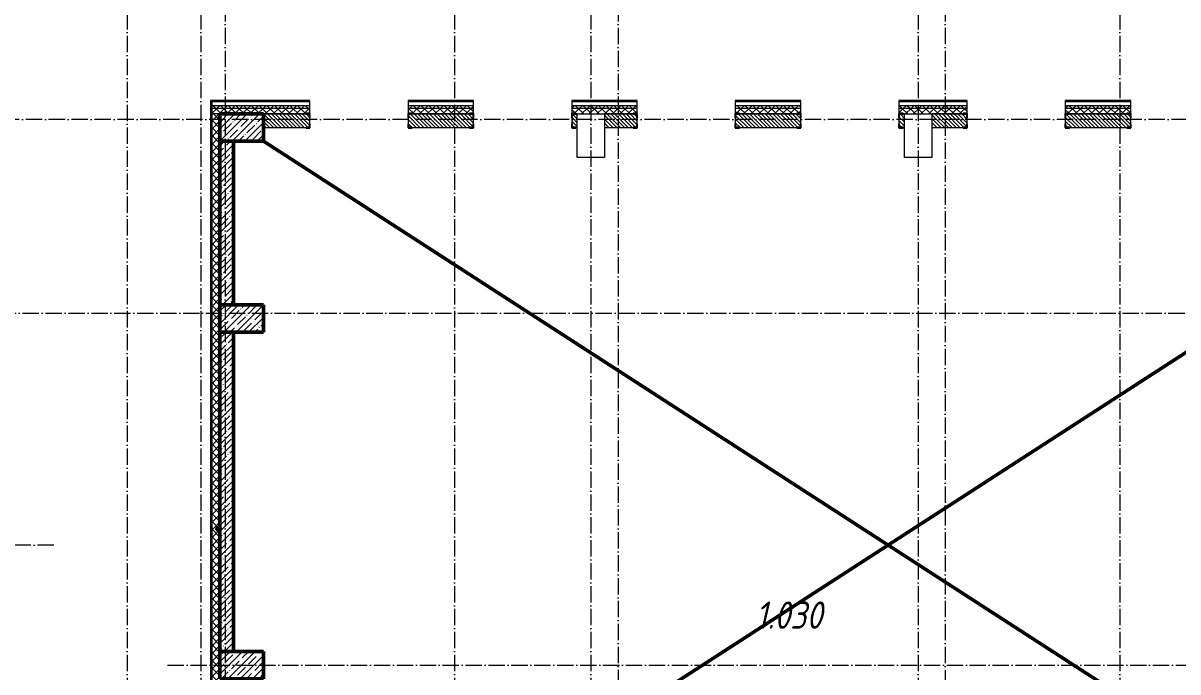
# Model space of a CAD drawing. Header units: millimetres. Extents: x -356862 to 418287, y 0 to 839748.
# Drawn here: x 189022 to 210193, y 534472 to 546362 of the extents above; entities that cross this region are included whole.
import ezdxf

# ---------------------------------------------------------------- set-up
doc = ezdxf.new("R2010")
doc.units = ezdxf.units.MM
doc.linetypes.add('50_200_ШТРИХ_1Т_ш5_п1_п1_', pattern=[700, 500, -100, 0, -100])
for name, color, linetype, lineweight in [('A-DETL-____-OTLN-1', 7, 'Continuous', 50), ('A-GENM-____-MCUT', 7, 'Continuous', 25), ('A-GENM-____-OTLN-1', 7, 'Continuous', 25), ('A-WALL-____-MCUT', 7, 'Continuous', 13), ('A-WALL-____-MCUT-1', 7, 'Continuous', 9), ('A-WALL-____-MCUT-2', 7, 'Continuous', 50), ('A-WALL-____-PATT-1', 7, 'Continuous', 9), ('A-WALL-FNSH-MCUT-1', 7, 'Continuous', 9), ('G-____-____-TEXT', 7, 'Continuous', 9), ('S-COLS-____-MCUT', 7, 'Continuous', 50), ('S-COLS-____-OTLN', 7, 'Continuous', 9), ('S-GRID-____-OTLN-1', 7, '50_200_ШТРИХ_1Т_ш5_п1_п1_', 9), ('Марки помещений', 7, 'Continuous', 9)]:
    doc.layers.add(name, color=color, linetype=linetype, lineweight=lineweight)
doc.styles.add('ISOCPEUR_I_2', font='isocpeui.ttf', dxfattribs={"width": 0.85, "height": 2.3})
pattern_1 = [(135, (142429.057, 459015.94), (-35.35534, -35.35534), [])]
pattern_2 = [(45, (142429.06, 459015.94), (-70.71068, 70.71068), []), (135, (142429.06, 459015.94), (-70.71068, -70.71068), [])]
pattern_3 = [(45, (142429.06, 459015.94), (-114.04925, 114.04925), []), (45, (142543.1, 459015.94), (-114.04925, 114.04925), [201.612, -40.322, 3.353, -36.97])]
pattern_4 = [(45, (142429.06, 459015.94), (-85.53659, 85.53659), []), (45, (142486.08, 459015.94), (-85.53659, 85.53659), [])]

# ---------------------------------------------------------------- blocks, each defined once
blk = doc.blocks.new('BSC_Колонна _Прямоугольная - 500х800-V12-АР1_План отверстий 3 этажа в осях 1-64_Ю-ЯЯ')
at = {"layer": 'S-COLS-____-OTLN'}
h = blk.add_hatch(dxfattribs=at)
h.set_pattern_fill('FP_18', color=256, style=0, pattern_type=2)
h.set_pattern_definition([(315, (-85431.04, 50600), (114.04925, 114.04925), []), (315, (-85431.04, 50485.95), (114.04925, 114.04925), [201.613, -40.323, 3.353, -36.97])])
h.paths.add_polyline_path([(-250, 400), (-250, -400), (250, -400), (250, 400)], flags=0)
at = {"layer": 'S-COLS-____-MCUT'}
for p, q in [((250, 400), (-250, 400)), ((-250, 400), (-250, -400)), ((250, -400), (250, 400)), ((-250, -400), (250, -400))]:
    blk.add_line(p, q, dxfattribs=at)
blk = doc.blocks.new('BSC_Колонна _Прямоугольная - 500х800-V75-АР1_План отверстий 3 этажа в осях 1-64_Ю-ЯЯ')
at = {"layer": 'S-COLS-____-OTLN'}
h = blk.add_hatch(dxfattribs=at)
h.set_pattern_fill('FP_84', color=256, style=0, pattern_type=2)
h.set_pattern_definition([(315, (-81931.04, 50600), (114.04925, 114.04925), []), (315, (-81931.04, 50485.95), (114.04925, 114.04925), [201.613, -40.323, 3.353, -36.97])])
h.paths.add_polyline_path([(-250, -400), (250, -400), (250, 400), (-250, 400)], flags=0)
at = {"layer": 'S-COLS-____-MCUT'}
for p, q in [((250, 400), (-250, 400)), ((-250, 400), (-250, -400)), ((250, -400), (250, 400)), ((-250, -400), (250, -400))]:
    blk.add_line(p, q, dxfattribs=at)
blk = doc.blocks.new('BSC_Колонна _Прямоугольная - 500х800-V76-АР1_План отверстий 3 этажа в осях 1-64_Ю-ЯЯ')
at = {"layer": 'S-COLS-____-OTLN'}
h = blk.add_hatch(dxfattribs=at)
h.set_pattern_fill('FP_85', color=256, style=0, pattern_type=2)
h.set_pattern_definition([(315, (-75581.04, 50600), (114.04925, 114.04925), []), (315, (-75581.04, 50485.95), (114.04925, 114.04925), [201.613, -40.323, 3.353, -36.97])])
h.paths.add_polyline_path([(-250, -400), (250, -400), (250, 400), (-250, 400)], flags=0)
at = {"layer": 'S-COLS-____-MCUT'}
for p, q in [((250, 400), (-250, 400)), ((-250, 400), (-250, -400)), ((250, -400), (250, 400)), ((-250, -400), (250, -400))]:
    blk.add_line(p, q, dxfattribs=at)
blk = doc.blocks.new('BSC_Колонна _Прямоугольная - 500х800-25984400-АР1_План отверстий 3 этажа в осях 1-64_Ю-ЯЯ')
at = {"layer": 'S-COLS-____-OTLN'}
for p, q in [((-250, 400), (250, 400)), ((-250, -150), (-250, 400)), ((250, 400), (250, -150))]:
    blk.add_line(p, q, dxfattribs=at)
blk = doc.blocks.new('Фахверк_СКБ_Уголок - 250_2160-27509414-АР1_План отверстий 3 этажа в осях 1-64_Ю-ЯЯ')
at = {"layer": 'A-GENM-____-MCUT'}
for p, q in [((200, 181), (125, 181)), ((125, 181), (125, 106)), ((125, 106), (131, 106)), ((131, 106), (131, 175)), ((131, 175), (200, 175)), ((200, 175), (200, 181)), ((131, -6), (125, -6)), ((125, -6), (125, -81)), ((125, -81), (200, -81)), ((131, -75), (131, -6)), ((200, -75), (131, -75)), ((200, -81), (200, -75))]:
    blk.add_line(p, q, dxfattribs=at)
blk = doc.blocks.new('Фахверк_СКБ_Уголок - 250_2160_1-27509452-АР1_План отверстий 3 этажа в осях 1-64_Ю-ЯЯ')
at = {"layer": 'A-GENM-____-MCUT'}
for p, q in [((200, 181), (125, 181)), ((125, 181), (125, 106)), ((125, 106), (131, 106)), ((131, 106), (131, 175)), ((131, 175), (200, 175)), ((200, 175), (200, 181)), ((131, -6), (125, -6)), ((125, -6), (125, -81)), ((125, -81), (200, -81)), ((131, -75), (131, -6)), ((200, -75), (131, -75)), ((200, -81), (200, -75))]:
    blk.add_line(p, q, dxfattribs=at)

msp = doc.modelspace()

# ---------------------------------------------------------------- hatches: boundary and pattern name
at = {"layer": 'A-WALL-____-PATT-1'}
h = msp.add_hatch(dxfattribs=at)
h.set_pattern_fill('FP_6', color=256, style=0, pattern_type=2)
h.set_pattern_definition(pattern_4)
h.paths.add_polyline_path([(192594.0567, 544926.983), (192594.0567, 544946.983), (192460.0567, 544946.983), (192460.0567, 544926.983)], flags=0)
h = msp.add_hatch(dxfattribs=at)
h.set_pattern_fill('FP_4', color=256, style=0, pattern_type=2)
h.set_pattern_definition(pattern_2)
h.paths.add_polyline_path([(243909.0567, 544796.983), (243909.0567, 544846.983), (236929.0567, 544846.983), (236929.0567, 544796.983), (241393.0309, 544796.983)], flags=0)
h.paths.add_polyline_path([(235929.0567, 544796.983), (235929.0567, 544846.983), (234179.0567, 544846.983), (234179.0567, 544796.983), (234323.1737, 544796.983)], flags=0)
h.paths.add_polyline_path([(228254.0567, 544796.983), (229379.0567, 544796.983), (229379.0567, 544846.983), (228254.0567, 544846.983)], flags=0)
h.paths.add_polyline_path([(226454.0567, 544796.983), (226454.0567, 544846.983), (225329.0567, 544846.983), (225329.0567, 544796.983), (226369.5844, 544796.983)], flags=0)
h.paths.add_polyline_path([(222834.6559, 544796.983), (223529.0567, 544796.983), (223529.0567, 544846.983), (222479.0567, 544846.983), (222479.0567, 544796.983)], flags=0)
h.paths.add_polyline_path([(219479.0567, 544796.983), (220679.0567, 544796.983), (220679.0567, 544846.983), (219479.0567, 544846.983)], flags=0)
h.paths.add_polyline_path([(217679.0567, 544796.983), (217679.0567, 544846.983), (214129.0567, 544846.983), (214129.0567, 544796.983), (216648.5309, 544796.983)], flags=0)
h.paths.add_polyline_path([(212329.0567, 544796.983), (212329.0567, 544846.983), (211129.0567, 544846.983), (211129.0567, 544796.983)], flags=0)
h.paths.add_polyline_path([(206329.0567, 544796.983), (206329.0567, 544846.983), (205079.0567, 544846.983), (205079.0567, 544796.983), (206043.7451, 544796.983)], flags=0)
h.paths.add_polyline_path([(208129.0567, 544796.983), (209329.0567, 544796.983), (209329.0567, 544846.983), (208129.0567, 544846.983)], flags=0)
h.paths.add_polyline_path([(200279.0567, 544796.983), (200279.0567, 544846.983), (199079.0567, 544846.983), (199079.0567, 544796.983)], flags=0)
h.paths.add_polyline_path([(203279.0567, 544796.983), (203279.0567, 544846.983), (202079.0567, 544846.983), (202079.0567, 544796.983), (202508.8166, 544796.983)], flags=0)
h.paths.add_polyline_path([(197279.0567, 544796.983), (197279.0567, 544846.983), (196079.0567, 544846.983), (196079.0567, 544796.983)], flags=0)
h.paths.add_polyline_path([(194279.0567, 544796.983), (194279.0567, 544846.983), (192479.0567, 544846.983), (192479.0567, 544796.983)], flags=0)
h = msp.add_hatch(dxfattribs=at)
h.set_pattern_fill('FP_4', color=256, style=0, pattern_type=2)
h.set_pattern_definition(pattern_2)
h.paths.add_polyline_path([(243829.0567, 544696.983), (243909.0567, 544696.983), (243909.0567, 544796.983), (236929.0567, 544796.983), (236929.0567, 544696.983), (243779.0567, 544696.983)], flags=0)
h.paths.add_polyline_path([(235929.0567, 544696.983), (235929.0567, 544796.983), (234179.0567, 544796.983), (234179.0567, 544702.983), (234254.0567, 544702.983), (234254.0567, 544696.983), (235429.0567, 544696.983)], flags=0)
h.paths.add_polyline_path([(226379.0567, 544696.983), (226379.0567, 544702.983), (226454.0567, 544702.983), (226454.0567, 544796.983), (225329.0567, 544796.983), (225329.0567, 544696.983), (226369.5844, 544696.983)], flags=0)
h.paths.add_polyline_path([(229020.7809, 544696.983), (229304.0567, 544696.983), (229304.0567, 544702.983), (229379.0567, 544702.983), (229379.0567, 544796.983), (228254.0567, 544796.983), (228254.0567, 544702.983), (228329.0567, 544702.983), (228329.0567, 544696.983)], flags=0)
h.paths.add_polyline_path([(223454.0567, 544696.983), (223454.0567, 544702.983), (223529.0567, 544702.983), (223529.0567, 544796.983), (222479.0567, 544796.983), (222479.0567, 544702.983), (222554.0567, 544702.983), (222554.0567, 544696.983), (222834.6559, 544696.983)], flags=0)
h.paths.add_polyline_path([(220604.0567, 544696.983), (220604.0567, 544702.983), (220679.0567, 544702.983), (220679.0567, 544796.983), (219479.0567, 544796.983), (219479.0567, 544702.983), (219554.0567, 544702.983), (219554.0567, 544696.983), (220429.0567, 544696.983)], flags=0)
h.paths.add_polyline_path([(217679.0567, 544696.983), (217679.0567, 544796.983), (214129.0567, 544796.983), (214129.0567, 544702.983), (214204.0567, 544702.983), (214204.0567, 544696.983), (217179.0567, 544696.983)], flags=0)
h.paths.add_polyline_path([(211629.0567, 544696.983), (212254.0567, 544696.983), (212254.0567, 544702.983), (212329.0567, 544702.983), (212329.0567, 544796.983), (211129.0567, 544796.983), (211129.0567, 544696.983)], flags=0)
h.paths.add_polyline_path([(205679.0567, 544696.983), (206254.0567, 544696.983), (206254.0567, 544702.983), (206329.0567, 544702.983), (206329.0567, 544796.983), (205079.0567, 544796.983), (205079.0567, 544702.983), (205154.0567, 544702.983), (205154.0567, 544696.983), (205179.0567, 544696.983)], flags=0)
h.paths.add_polyline_path([(208204.0567, 544696.983), (209254.0567, 544696.983), (209254.0567, 544702.983), (209329.0567, 544702.983), (209329.0567, 544796.983), (208129.0567, 544796.983), (208129.0567, 544702.983), (208204.0567, 544702.983)], flags=0)
h.paths.add_polyline_path([(202508.8166, 544696.983), (203204.0567, 544696.983), (203204.0567, 544702.983), (203279.0567, 544702.983), (203279.0567, 544796.983), (202079.0567, 544796.983), (202079.0567, 544702.983), (202154.0567, 544702.983), (202154.0567, 544696.983)], flags=0)
h.paths.add_polyline_path([(200204.0567, 544696.983), (200204.0567, 544702.983), (200279.0567, 544702.983), (200279.0567, 544796.983), (199079.0567, 544796.983), (199079.0567, 544702.983), (199154.0567, 544702.983), (199154.0567, 544696.983), (199679.0567, 544696.983)], flags=0)
h.paths.add_polyline_path([(196154.0567, 544696.983), (197204.0567, 544696.983), (197204.0567, 544702.983), (197279.0567, 544702.983), (197279.0567, 544796.983), (196079.0567, 544796.983), (196079.0567, 544702.983), (196154.0567, 544702.983)], flags=0)
h.paths.add_polyline_path([(194204.0567, 544696.983), (194204.0567, 544702.983), (194279.0567, 544702.983), (194279.0567, 544796.983), (192479.0567, 544796.983), (192479.0567, 544696.983), (193429.0567, 544696.983)], flags=0)
h = msp.add_hatch(dxfattribs=at)
h.set_pattern_fill('FP_6', color=256, style=0, pattern_type=2)
h.set_pattern_definition(pattern_4)
h.paths.add_polyline_path([(217144.0567, 544926.983), (217144.0567, 544946.983), (214129.0567, 544946.983), (214129.0567, 544926.983), (216648.5309, 544926.983)], flags=0)
h.paths.add_polyline_path([(211129.0567, 544926.983), (212329.0567, 544926.983), (212329.0567, 544946.983), (211129.0567, 544946.983)], flags=0)
h.paths.add_polyline_path([(206329.0567, 544926.983), (206329.0567, 544946.983), (205079.0567, 544946.983), (205079.0567, 544926.983), (206043.7451, 544926.983)], flags=0)
h.paths.add_polyline_path([(208129.0567, 544926.983), (209329.0567, 544926.983), (209329.0567, 544946.983), (208129.0567, 544946.983)], flags=0)
h.paths.add_polyline_path([(203279.0567, 544926.983), (203279.0567, 544946.983), (202079.0567, 544946.983), (202079.0567, 544926.983), (202508.8166, 544926.983)], flags=0)
h.paths.add_polyline_path([(199079.0567, 544926.983), (200279.0567, 544926.983), (200279.0567, 544946.983), (199079.0567, 544946.983)], flags=0)
h.paths.add_polyline_path([(197279.0567, 544926.983), (197279.0567, 544946.983), (196079.0567, 544946.983), (196079.0567, 544926.983)], flags=0)
h.paths.add_polyline_path([(194279.0567, 544926.983), (194279.0567, 544946.983), (192594.0567, 544946.983), (192594.0567, 544926.983)], flags=0)
h = msp.add_hatch(dxfattribs=at)
h.set_pattern_fill('FP_4', color=256, style=0, pattern_type=2)
h.set_pattern_definition(pattern_2)
h.paths.add_polyline_path([(192629.0567, 526796.983), (192629.0567, 544696.983), (192479.0567, 544696.983), (192479.0567, 526796.983)], flags=0)
h = msp.add_hatch(dxfattribs=at)
h.set_pattern_fill('FP_9', color=256, style=0, pattern_type=2)
h.set_pattern_definition(pattern_1)
h.paths.add_polyline_path([(199154.0567, 544446.983), (199179.0567, 544446.983), (199179.0567, 544696.983), (199085.0567, 544696.983), (199085.0567, 544627.983), (199079.0567, 544627.983), (199079.0567, 544515.983), (199085.0567, 544515.983), (199085.0567, 544446.983)], flags=0)
h.paths.add_polyline_path([(197273.0567, 544446.983), (197273.0567, 544515.983), (197279.0567, 544515.983), (197279.0567, 544627.983), (197273.0567, 544627.983), (197273.0567, 544696.983), (196085.0567, 544696.983), (196085.0567, 544627.983), (196079.0567, 544627.983), (196079.0567, 544515.983), (196085.0567, 544515.983), (196085.0567, 544446.983), (197204.0567, 544446.983)], flags=0)
h.paths.add_polyline_path([(194273.0567, 544446.983), (194273.0567, 544515.983), (194279.0567, 544515.983), (194279.0567, 544627.983), (194273.0567, 544627.983), (194273.0567, 544696.983), (193429.0567, 544696.983), (193429.0567, 544446.983), (194204.0567, 544446.983)], flags=0)
h = msp.add_hatch(dxfattribs=at)
h.set_pattern_fill('FP_9', color=256, style=0, pattern_type=2)
h.set_pattern_definition(pattern_1)
h.paths.add_polyline_path([(200273.0567, 544446.983), (200273.0567, 544515.983), (200279.0567, 544515.983), (200279.0567, 544627.983), (200273.0567, 544627.983), (200273.0567, 544696.983), (199679.0567, 544696.983), (199679.0567, 544446.983), (200204.0567, 544446.983)], flags=0)
h.paths.add_polyline_path([(203204.0567, 544446.983), (203273.0567, 544446.983), (203273.0567, 544515.983), (203279.0567, 544515.983), (203279.0567, 544627.983), (203273.0567, 544627.983), (203273.0567, 544696.983), (202085.0567, 544696.983), (202085.0567, 544627.983), (202079.0567, 544627.983), (202079.0567, 544515.983), (202085.0567, 544515.983), (202085.0567, 544446.983), (202508.8166, 544446.983)], flags=0)
h.paths.add_polyline_path([(205154.0567, 544446.983), (205179.0567, 544446.983), (205179.0567, 544696.983), (205085.0567, 544696.983), (205085.0567, 544627.983), (205079.0567, 544627.983), (205079.0567, 544515.983), (205085.0567, 544515.983), (205085.0567, 544446.983)], flags=0)
h = msp.add_hatch(dxfattribs=at)
h.set_pattern_fill('FP_9', color=256, style=0, pattern_type=2)
h.set_pattern_definition(pattern_1)
h.paths.add_polyline_path([(209323.0567, 544446.983), (209323.0567, 544515.983), (209329.0567, 544515.983), (209329.0567, 544627.983), (209323.0567, 544627.983), (209323.0567, 544696.983), (208135.0567, 544696.983), (208135.0567, 544627.983), (208129.0567, 544627.983), (208129.0567, 544515.983), (208135.0567, 544515.983), (208135.0567, 544446.983), (209254.0567, 544446.983)], flags=0)
h.paths.add_polyline_path([(206043.7451, 544446.983), (206323.0567, 544446.983), (206323.0567, 544515.983), (206329.0567, 544515.983), (206329.0567, 544627.983), (206323.0567, 544627.983), (206323.0567, 544696.983), (205679.0567, 544696.983), (205679.0567, 544446.983)], flags=0)
h = msp.add_hatch(dxfattribs=at)
h.set_pattern_fill('FP_12', color=256, style=0, pattern_type=2)
h.set_pattern_definition(pattern_3)
h.paths.add_polyline_path([(192879.0567, 541196.983), (192879.0567, 544196.983), (192629.0567, 544196.983), (192629.0567, 541196.983)], flags=0)
h = msp.add_hatch(dxfattribs=at)
h.set_pattern_fill('FP_12', color=256, style=0, pattern_type=2)
h.set_pattern_definition(pattern_3)
h.paths.add_polyline_path([(192879.0567, 534846.983), (192879.0567, 540696.983), (192629.0567, 540696.983), (192629.0567, 534846.983)], flags=0)
at = {"layer": 'G-____-____-TEXT'}
h = msp.add_hatch(color=256, dxfattribs=at)
edge = h.paths.add_edge_path(flags=0)
edge.add_arc((192605.9834, 537090.2057), 50, 0, 360)

# ---------------------------------------------------------------- linework, layer by layer
at = {"layer": 'A-DETL-____-OTLN-1'}
for p, q in [((193429.0567, 544196.983), (216329.0567, 529396.983)), ((216329.0567, 544196.983), (193429.0567, 529396.983))]:
    msp.add_line(p, q, dxfattribs=at)
at = {"layer": 'A-WALL-____-MCUT'}
for p, q in [((194279.0567, 544926.983), (192479.0567, 544926.983)), ((192479.0567, 544926.983), (192479.0567, 544696.983)), ((194279.0567, 544702.983), (194279.0567, 544926.983)), ((197279.0567, 544926.983), (196079.0567, 544926.983)), ((196079.0567, 544926.983), (196079.0567, 544702.983)), ((197279.0567, 544702.983), (197279.0567, 544926.983)), ((200279.0567, 544926.983), (199079.0567, 544926.983)), ((199079.0567, 544926.983), (199079.0567, 544702.983)), ((200279.0567, 544702.983), (200279.0567, 544926.983)), ((203279.0567, 544926.983), (202079.0567, 544926.983)), ((202079.0567, 544926.983), (202079.0567, 544702.983)), ((203279.0567, 544702.983), (203279.0567, 544926.983)), ((206329.0567, 544926.983), (205079.0567, 544926.983)), ((205079.0567, 544926.983), (205079.0567, 544702.983)), ((206329.0567, 544702.983), (206329.0567, 544926.983)), ((209329.0567, 544926.983), (208129.0567, 544926.983)), ((208129.0567, 544926.983), (208129.0567, 544702.983)), ((209329.0567, 544702.983), (209329.0567, 544926.983)), ((192629.0567, 544696.983), (192479.0567, 544696.983)), ((194279.0567, 544515.983), (194279.0567, 544627.983)), ((196079.0567, 544627.983), (196079.0567, 544515.983)), ((197279.0567, 544515.983), (197279.0567, 544627.983)), ((199079.0567, 544627.983), (199079.0567, 544515.983)), ((199179.0567, 544446.983), (199179.0567, 544696.983)), ((199179.0567, 544696.983), (199679.0567, 544696.983)), ((199679.0567, 544696.983), (199679.0567, 544446.983)), ((200279.0567, 544515.983), (200279.0567, 544627.983)), ((202079.0567, 544627.983), (202079.0567, 544515.983)), ((203279.0567, 544515.983), (203279.0567, 544627.983)), ((205079.0567, 544627.983), (205079.0567, 544515.983)), ((205179.0567, 544696.983), (205679.0567, 544696.983)), ((205179.0567, 544446.983), (205179.0567, 544696.983)), ((205679.0567, 544696.983), (205679.0567, 544446.983)), ((206329.0567, 544515.983), (206329.0567, 544627.983)), ((208129.0567, 544627.983), (208129.0567, 544515.983)), ((209329.0567, 544515.983), (209329.0567, 544627.983)), ((193429.0567, 544446.983), (194204.0567, 544446.983)), ((196154.0567, 544446.983), (197204.0567, 544446.983)), ((199154.0567, 544446.983), (199179.0567, 544446.983)), ((199679.0567, 544446.983), (200204.0567, 544446.983)), ((202154.0567, 544446.983), (203204.0567, 544446.983)), ((205154.0567, 544446.983), (205179.0567, 544446.983)), ((205679.0567, 544446.983), (206254.0567, 544446.983)), ((208204.0567, 544446.983), (209254.0567, 544446.983))]:
    msp.add_line(p, q, dxfattribs=at)
at = {"layer": 'A-WALL-____-MCUT-1'}
for p, q in [((192467.0567, 544946.983), (192467.0567, 526958.983)), ((192473.0567, 544946.983), (192473.0567, 526952.983)), ((194279.0567, 544846.983), (192479.0567, 544846.983)), ((194279.0567, 544796.983), (192479.0567, 544796.983)), ((197279.0567, 544846.983), (196079.0567, 544846.983)), ((197279.0567, 544796.983), (196079.0567, 544796.983)), ((200279.0567, 544846.983), (199079.0567, 544846.983)), ((200279.0567, 544796.983), (199079.0567, 544796.983)), ((203279.0567, 544846.983), (202079.0567, 544846.983)), ((203279.0567, 544796.983), (202079.0567, 544796.983)), ((206329.0567, 544846.983), (205079.0567, 544846.983)), ((206329.0567, 544796.983), (205079.0567, 544796.983)), ((209329.0567, 544846.983), (208129.0567, 544846.983)), ((209329.0567, 544796.983), (208129.0567, 544796.983)), ((192479.0567, 544696.983), (192479.0567, 526946.983)), ((194204.0567, 544696.983), (193429.0567, 544696.983)), ((193429.0567, 544696.983), (194204.0567, 544696.983)), ((197204.0567, 544696.983), (196154.0567, 544696.983)), ((196154.0567, 544696.983), (197204.0567, 544696.983)), ((199179.0567, 544696.983), (199154.0567, 544696.983)), ((199154.0567, 544696.983), (199179.0567, 544696.983)), ((199679.0567, 544696.983), (200204.0567, 544696.983)), ((200204.0567, 544696.983), (199679.0567, 544696.983)), ((202154.0567, 544696.983), (203204.0567, 544696.983)), ((203204.0567, 544696.983), (202154.0567, 544696.983)), ((205154.0567, 544696.983), (205179.0567, 544696.983)), ((205179.0567, 544696.983), (205154.0567, 544696.983)), ((205679.0567, 544696.983), (206254.0567, 544696.983)), ((206254.0567, 544696.983), (205679.0567, 544696.983)), ((208204.0567, 544696.983), (209254.0567, 544696.983)), ((209254.0567, 544696.983), (208204.0567, 544696.983))]:
    msp.add_line(p, q, dxfattribs=at)
at = {"layer": 'A-WALL-____-MCUT-2'}
for p, q in [((192629.0567, 544196.983), (192629.0567, 541196.983)), ((192879.0567, 541196.983), (192879.0567, 544196.983)), ((192629.0567, 540696.983), (192629.0567, 534846.983)), ((192879.0567, 534846.983), (192879.0567, 540696.983))]:
    msp.add_line(p, q, dxfattribs=at)
at = {"layer": 'A-WALL-FNSH-MCUT-1'}
for p, q in [((192459.0567, 544946.983), (192459.0567, 526966.983)), ((194279.0567, 544946.983), (192459.0567, 544946.983)), ((192460.0567, 544946.983), (192460.0567, 544926.983)), ((192460.0567, 544926.983), (194279.0567, 544926.983)), ((192479.0567, 544926.983), (192479.0567, 544946.983)), ((192594.0567, 544926.983), (192594.0567, 544946.983)), ((194279.0567, 544926.983), (194279.0567, 544946.983)), ((197279.0567, 544946.983), (196079.0567, 544946.983)), ((196079.0567, 544946.983), (196079.0567, 544926.983)), ((196079.0567, 544926.983), (197279.0567, 544926.983)), ((197279.0567, 544926.983), (197279.0567, 544946.983)), ((200279.0567, 544946.983), (199079.0567, 544946.983)), ((199079.0567, 544946.983), (199079.0567, 544926.983)), ((199079.0567, 544926.983), (200279.0567, 544926.983)), ((200279.0567, 544926.983), (200279.0567, 544946.983)), ((203279.0567, 544946.983), (202079.0567, 544946.983)), ((202079.0567, 544946.983), (202079.0567, 544926.983)), ((202079.0567, 544926.983), (203279.0567, 544926.983)), ((203279.0567, 544926.983), (203279.0567, 544946.983)), ((206329.0567, 544946.983), (205079.0567, 544946.983)), ((205079.0567, 544946.983), (205079.0567, 544926.983)), ((205079.0567, 544926.983), (206329.0567, 544926.983)), ((206329.0567, 544926.983), (206329.0567, 544946.983)), ((209329.0567, 544946.983), (208129.0567, 544946.983)), ((208129.0567, 544946.983), (208129.0567, 544926.983)), ((208129.0567, 544926.983), (209329.0567, 544926.983)), ((209329.0567, 544926.983), (209329.0567, 544946.983))]:
    msp.add_line(p, q, dxfattribs=at)
at = {"layer": 'G-____-____-TEXT'}
msp.add_circle((192605.9834, 537090.2057), 50, dxfattribs=at)
at = {"layer": 'S-GRID-____-OTLN-1', "color": 251, "ltscale": 0.6, "true_color": 0x636466}
for p, q in [((190929.0567, 549908.7924), (190929.0567, 511907.5288)), ((192279.0567, 549908.7924), (192279.0567, 525691.4247)), ((196929.0567, 549908.7924), (196929.0567, 511907.5288)), ((199429.0567, 549908.7924), (199429.0567, 511907.5288)), ((205429.0567, 549908.7924), (205429.0567, 511907.5288)), ((209129.0567, 549908.7924), (209129.0567, 511907.5288)), ((192729.0567, 549635.4446), (192729.0567, 525691.4247)), ((199929.0567, 549635.4446), (199929.0567, 512055.4651)), ((205929.0567, 549635.4446), (205929.0567, 512050.5111)), ((246503.4633, 544596.983), (137760.2865, 544596.983)), ((137760.2865, 541046.983), (246503.4633, 541046.983)), ((189583.6545, 536796.983), (137760.2865, 536796.983)), ((191671.0744, 534596.983), (246503.4633, 534596.983))]:
    msp.add_line(p, q, dxfattribs=at)

# ---------------------------------------------------------------- block references
at = {"layer": 'A-GENM-____-OTLN-1', "rotation": 180}
for p in [(194404.0567, 544621.983), (197404.0567, 544621.983), (200404.0567, 544621.983), (203404.0567, 544621.983), (206454.0567, 544621.983), (209454.0567, 544621.983)]:
    msp.add_blockref('Фахверк_СКБ_Уголок - 250_2160-27509414-АР1_План отверстий 3 этажа в осях 1-64_Ю-ЯЯ', p, dxfattribs=at)
at = {"layer": 'A-GENM-____-OTLN-1'}
for name, p in [('Фахверк_СКБ_Уголок - 250_2160-27509414-АР1_План отверстий 3 этажа в осях 1-64_Ю-ЯЯ', (195954.0567, 544521.983)), ('Фахверк_СКБ_Уголок - 250_2160_1-27509452-АР1_План отверстий 3 этажа в осях 1-64_Ю-ЯЯ', (198954.0567, 544521.983)), ('Фахверк_СКБ_Уголок - 250_2160-27509414-АР1_План отверстий 3 этажа в осях 1-64_Ю-ЯЯ', (201954.0567, 544521.983)), ('Фахверк_СКБ_Уголок - 250_2160_1-27509452-АР1_План отверстий 3 этажа в осях 1-64_Ю-ЯЯ', (204954.0567, 544521.983)), ('Фахверк_СКБ_Уголок - 250_2160-27509414-АР1_План отверстий 3 этажа в осях 1-64_Ю-ЯЯ', (208004.0567, 544521.983))]:
    msp.add_blockref(name, p, dxfattribs=at)
at = {"layer": 'S-COLS-____-OTLN'}
for name, p, rotation in [('BSC_Колонна _Прямоугольная - 500х800-V12-АР1_План отверстий 3 этажа в осях 1-64_Ю-ЯЯ', (193029.0567, 544446.983), 89.9999999999999), ('BSC_Колонна _Прямоугольная - 500х800-25984400-АР1_План отверстий 3 этажа в осях 1-64_Ю-ЯЯ', (199429.0567, 544296.983), 180), ('BSC_Колонна _Прямоугольная - 500х800-25984400-АР1_План отверстий 3 этажа в осях 1-64_Ю-ЯЯ', (205429.0567, 544296.983), 180), ('BSC_Колонна _Прямоугольная - 500х800-V75-АР1_План отверстий 3 этажа в осях 1-64_Ю-ЯЯ', (193029.0567, 540946.983), 89.9999999999999), ('BSC_Колонна _Прямоугольная - 500х800-V76-АР1_План отверстий 3 этажа в осях 1-64_Ю-ЯЯ', (193029.0567, 534596.983), 89.9999999999999)]:
    msp.add_blockref(name, p, dxfattribs=dict(at, rotation=rotation))

# ---------------------------------------------------------------- texts
at = {"layer": 'Марки помещений', "insert": (202454.1851, 535762.6613), "char_height": 500, "width": 737.5525, "attachment_point": 1, "style": 'ISOCPEUR_I_2'}
msp.add_mtext('1.030', dxfattribs=at)

doc.saveas('drawing.dxf')
